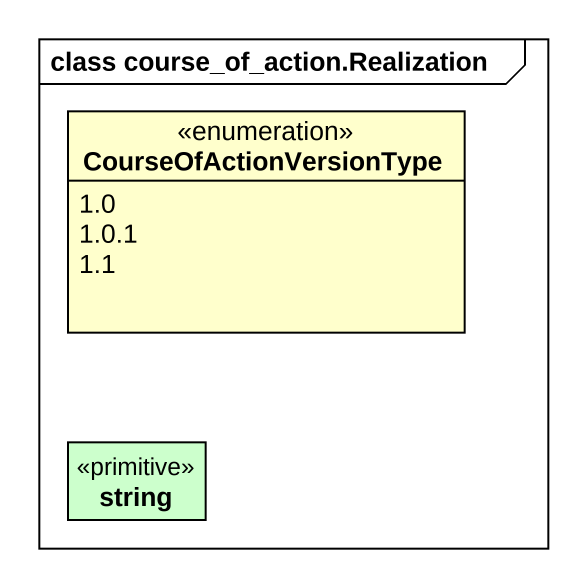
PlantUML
@startuml
mainframe class course_of_action.Realization
hide circle
hide empty members
enum CourseOfActionVersionType {
  1.0
  1.0.1
  1.1
}
class string <<primitive>> #CCFFCC
@enduml
